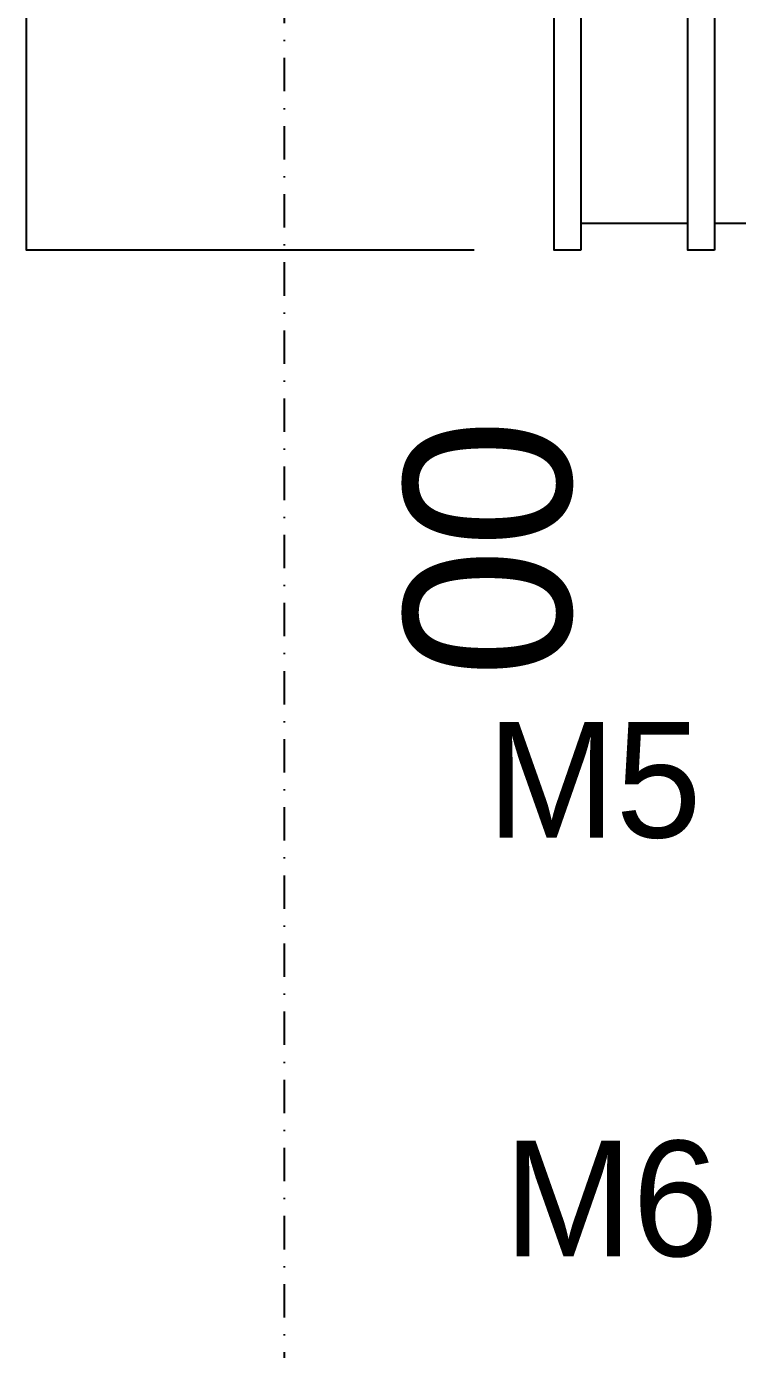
# Model space of a CAD drawing. Header units: millimetres. Extents: x 38967 to 51721, y 49836 to 53207.
# Drawn here: x 41678.6 to 41731.9, y 52576.8 to 52675.9 of the extents above; entities that cross this region are included whole.
import ezdxf
from ezdxf.enums import TextEntityAlignment as Align

# ---------------------------------------------------------------- set-up
doc = ezdxf.new("R2010")
doc.units = ezdxf.units.MM
doc.header["$LTSCALE"] = 5
doc.linetypes.add('TRATTO-PUNTO', pattern=[1, 0.5, -0.25, 0, -0.25])
for name, color, linetype in [('200-EquipBorder-2d', 9, 'Continuous'), ('200-EquipDoors-2d', 252, 'Continuous'), ('200-EquipID-2d', 7, 'Continuous')]:
    doc.layers.add(name, color=color, linetype=linetype)
doc.layers.add('200-InsPoint-3D', color=3, linetype='Continuous', plot=False)
doc.styles.add('Arial', font='arial.ttf')
doc.styles.add('ROMANS', font='micross.ttf')
doc.styles.add('TAKSİM', font='GOTHIC.TTF', dxfattribs={"height": 20})

# ---------------------------------------------------------------- blocks, each defined once
blk = doc.blocks.new('attrib')
at = {"layer": '200-EquipID-2d', "style": 'Arial'}
blk.add_attdef('POS', text='', height=2.5, dxfattribs=at).set_placement((0, 0, -1), align=Align.MIDDLE)
at = {"layer": '200-EquipID-2d', "style": 'ROMANS', "flags": 1}
for tag, p in [('ZONA', (0, -4.905, -2)), ('EQUIPMENTDATA', (0, -7.89, -2)), ('LONGDESCR', (0, -11.302, -2)), ('EQUIPMENTCONN', (0, -14.714, -2)), ('ACCESSORYDATA', (0, -18.552, -2)), ('ACCESSORYCONN', (0, -21.857, -2))]:
    blk.add_attdef(tag, text='', height=2.5, dxfattribs=at).set_placement(p, align=Align.CENTER)
blk = doc.blocks.new('HB4CU')
at = {"layer": '200-EquipDoors-2d'}
for p, q in [((1195, -700), (1195, -730)), ((1195, -750), (1195, -830))]:
    blk.add_line(p, q, dxfattribs=at)
for points in [[(1215, -730), (1215, -750), (750, -750), (750, -730)], [(1215, -830), (1215, -850), (750, -850), (750, -830)]]:
    blk.add_lwpolyline(points, close=True, dxfattribs=at)
blk.add_lwpolyline([(1215, -910), (1215, -1245), (750, -1245), (750, -910)], dxfattribs=at)
at = {"layer": '200-InsPoint-3D', "flags": 9}
blk.add_attdef('DISTANG', (0, 0), '', height=1, dxfattribs=at)

msp = doc.modelspace()

# ---------------------------------------------------------------- linework, layer by layer
at = {"layer": '200-EquipBorder-2d', "linetype": 'TRATTO-PUNTO'}
msp.add_lwpolyline([(41803.137, 52780.644), (41697.922, 52780.644), (41697.922, 52419.555), (41803.137, 52419.555)], close=True, dxfattribs=at)

# ---------------------------------------------------------------- block references
at = {"xscale": 0.09999999999854481, "yscale": 0.1000000000003638, "zscale": 0.1, "rotation": 270}
msp.add_blockref('HB4CU', (41803.137, 52780.644), dxfattribs=at)
at = {"layer": '200-EquipID-2d'}
ref = msp.add_blockref('attrib', (41713.137, 52636.844), dxfattribs=dict(at, xscale=5, yscale=5, zscale=5, rotation=90))
ref.add_attrib('POS', '00', dxfattribs={"color": 7, "height": 12.5, "rotation": 90, "style": 'Arial'}).set_placement((41713.137, 52636.844, -5), align=Align.MIDDLE)

# ---------------------------------------------------------------- texts
at = {"style": 'TAKSİM'}
for s, p in [('M5', (41721.141, 52615.176)), ('M6', (41722.403, 52583.832))]:
    msp.add_text(s, height=8.64, dxfattribs=at).set_placement(p, align=Align.CENTER)

doc.saveas('drawing.dxf')
